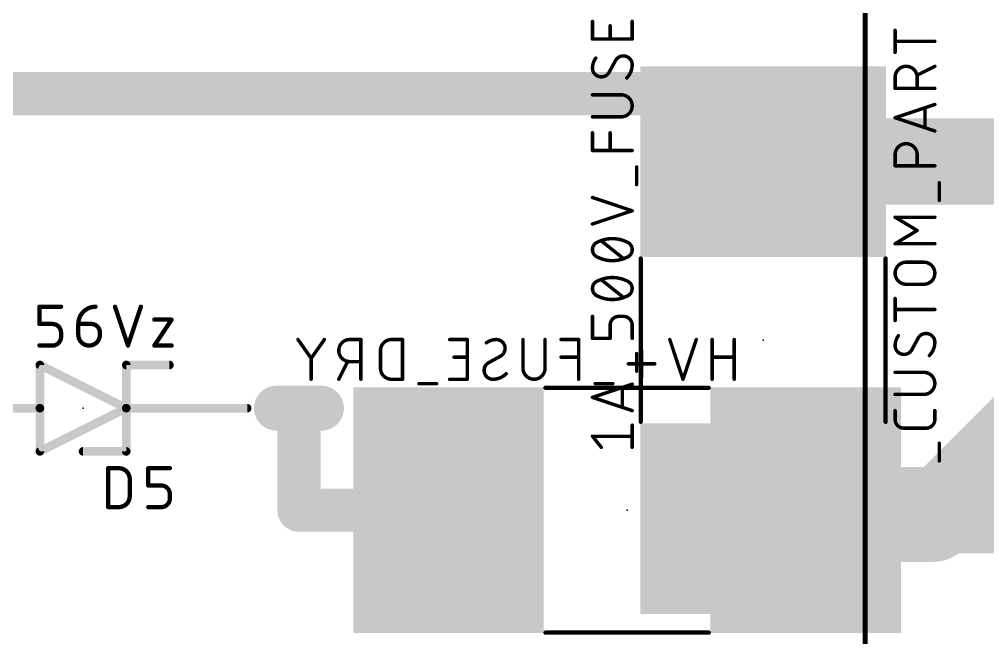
# Model space of a CAD drawing. Extents: x -92 to 260, y -27 to 208.
# Drawn here: x 160.13 to 188.6, y 129.25 to 147.43 of the extents above; entities that cross this region are included whole.
import ezdxf

# ---------------------------------------------------------------- set-up
doc = ezdxf.new("R2010")
doc.units = 0
for name, color, linetype in [('1', 12, 'CONTINUOUS'), ('121', 253, 'CONTINUOUS'), ('16', 132, 'CONTINUOUS'), ('17', 110, 'CONTINUOUS'), ('21', 253, 'CONTINUOUS'), ('22', 253, 'CONTINUOUS'), ('23', 53, 'CONTINUOUS'), ('24', 53, 'CONTINUOUS'), ('25', 253, 'CONTINUOUS'), ('27', 253, 'CONTINUOUS')]:
    doc.layers.add(name, color=color, linetype=linetype)

# ---------------------------------------------------------------- blocks, each defined once
blk = doc.blocks.new('RECT')
blk.add_solid([(-0.5, -0.5), (0.5, -0.5), (-0.5, 0.5), (0.5, 0.5)])
blk = doc.blocks.new('LONGP100')
at = {"const_width": 1}
blk.add_lwpolyline([(-0.5, 0), (0.5, 0)], dxfattribs=at)
at = {"const_width": 0.5}
for points in [[(-0.5, 0.25, 1), (-0.5, -0.25)], [(0.5, -0.25, 1), (0.5, 0.25)]]:
    blk.add_lwpolyline(points, format="xyb", dxfattribs=at)

msp = doc.modelspace()

# ---------------------------------------------------------------- linework, layer by layer
at = {"layer": '1'}
for points, const_width in [([(180, 145.25), (141.25, 145.25)], 1.27), ([(182, 143.25), (180, 145.25)], 1.27), ([(192, 143.25), (182, 143.25)], 2.54), ([(187, 132.75), (195.35, 141.1)], 2.54), ([(182, 132.75), (187, 132.75)], 2.54)]:
    msp.add_lwpolyline(points, dxfattribs=dict(at, const_width=const_width))
for points, const_width in [([(180.2245, 145.4745, 1), (179.7755, 145.0255)], 0.635), ([(180, 144.9325, 1), (180, 145.5675)], 0.635), ([(182, 143.885, 1), (182, 142.615)], 1.27), ([(181.7755, 143.0255, 1), (182.2245, 143.4745)], 0.635), ([(182, 133.385, 1), (182, 132.115)], 1.27), ([(186.551, 133.199, 1), (187.449, 132.301)], 1.27), ([(187, 132.115, 1), (187, 133.385)], 1.27)]:
    msp.add_lwpolyline(points, format="xyb", dxfattribs=dict(at, const_width=const_width))
at = {"layer": '121', "const_width": 0.1524}
msp.add_lwpolyline([(185, 85), (185, 175)], dxfattribs=at)
at = {"layer": '16'}
for points, const_width in [([(168.35, 136), (168.35, 133)], 1.27), ([(183.25, 133), (196.95, 133)], 2.54), ([(168.35, 133), (172.75, 133)], 1.27)]:
    msp.add_lwpolyline(points, dxfattribs=dict(at, const_width=const_width))
for points, const_width in [([(168.6675, 136, 1), (168.0325, 136)], 0.635), ([(183.25, 133.635, 1), (183.25, 132.365)], 1.27), ([(168.35, 133.3175, 1), (168.35, 132.6825)], 0.635), ([(172.75, 132.6825, 1), (172.75, 133.3175)], 0.635), ([(168.0325, 133, 1), (168.6675, 133)], 0.635)]:
    msp.add_lwpolyline(points, format="xyb", dxfattribs=dict(at, const_width=const_width))
at = {"layer": '21'}
for points, const_width in [([(176.9808, 146.8545), (176.9808, 147.3738)], 0.1016), ([(177.5001, 146.8545), (177.5001, 147.244)], 0.1016), ([(178.1492, 147.3738), (178.1492, 146.8545)], 0.1016), ([(185.8808, 146.4636), (185.8808, 147.1127)], 0.1016), ([(178.1492, 146.8545), (176.9808, 146.8545)], 0.1016), ([(187.0492, 146.7881), (185.8808, 146.7881)], 0.1016), ([(177.6624, 146.2286), (177.4676, 145.8716)], 0.1016), ([(187.0492, 146.0532), (186.5299, 145.7936)], 0.1016), ([(185.8808, 145.4041), (185.8808, 145.7287)], 0.1016), ([(186.5299, 145.7287), (186.5299, 145.4041)], 0.1016), ([(177.8246, 145.2154), (176.9808, 145.2154)], 0.1016), ([(187.0492, 145.4041), (185.8808, 145.4041)], 0.1016), ([(185.8808, 144.5402), (187.0492, 144.9297)], 0.1016), ([(186.7571, 144.8323), (186.7571, 144.2481)], 0.1016), ([(176.9808, 144.5663), (177.8246, 144.5663)], 0.1016), ([(187.0492, 144.1508), (185.8808, 144.5402)], 0.1016), ([(176.9808, 143.5779), (176.9808, 144.0972)], 0.1016), ([(177.5001, 143.5779), (177.5001, 144.0972)], 0.1016), ([(178.1492, 143.5779), (176.9808, 143.5779)], 0.1016), ([(185.8808, 143.1277), (185.8808, 143.4523)], 0.1016), ([(186.5299, 143.4523), (186.5299, 143.1277)], 0.1016), ([(178.279, 142.5738), (178.279, 143.0931)], 0.1016), ([(187.0492, 143.1277), (185.8808, 143.1277)], 0.1016), ([(187.179, 142.1089), (187.179, 142.6282)], 0.1016), ([(178.1492, 141.8047), (176.9808, 142.1942)], 0.1016), ([(176.9808, 141.4153), (178.1492, 141.8047)], 0.1016), ([(186.5299, 141.2255), (185.8808, 141.615)], 0.1016), ([(185.8808, 141.615), (187.0492, 141.615)], 0.1016), ([(185.8808, 140.8361), (186.5299, 141.2255)], 0.1016), ([(177.8896, 140.4021), (177.2404, 140.9214)], 0.1016), ([(187.0492, 140.8361), (185.8808, 140.8361)], 0.1016), ([(178.4, 135.6), (178.4, 140.4)], 0.127), ([(185.6, 135.6), (185.6, 140.4)], 0.127), ([(186.2054, 140.2928), (186.7246, 140.2928)], 0.1016), ([(177.8896, 139.2591), (177.2404, 139.7784)], 0.1016), ([(186.7246, 139.6437), (186.2054, 139.6437)], 0.1016), ([(185.8808, 138.5769), (185.8808, 139.226)], 0.1016), ([(176.9808, 138.0512), (176.9808, 138.7003)], 0.1016), ([(177.8896, 138.7003), (177.7597, 138.7003)], 0.1016), ([(187.0492, 138.9014), (185.8808, 138.9014)], 0.1016), ([(177.5001, 138.4407), (177.5001, 138.0512)], 0.1016), ([(178.1492, 138.0512), (178.1492, 138.4407)], 0.1016), ([(186.5624, 138.0675), (186.3676, 137.7105)], 0.1016), ([(177.5001, 138.0512), (176.9808, 138.0512)], 0.1016), ([(178.279, 137.0874), (178.279, 137.6067)], 0.1016), ([(160.73, 137.27), (163.27, 136)], 0.254), ([(160.73, 136), (160.73, 137.27)], 0.254), ([(163.27, 136), (163.27, 137.27)], 0.254), ([(163.27, 137.27), (164.54, 137.27)], 0.254), ([(186.7246, 137.0543), (185.8808, 137.0543)], 0.1016), ([(176.9808, 136.3184), (178.1492, 136.7078)], 0.1016), ([(177.8571, 136.6105), (177.8571, 136.0263)], 0.1016), ([(185.8808, 136.4052), (186.7246, 136.4052)], 0.1016), ([(160.73, 136), (157.301, 136)], 0.254), ([(163.27, 136), (160.73, 134.73)], 0.254), ([(160.73, 134.73), (160.73, 136)], 0.254), ([(163.27, 134.73), (163.27, 136)], 0.254), ([(166.826, 136), (163.27, 136)], 0.254), ([(178.1492, 135.9289), (176.9808, 136.3184)], 0.1016), ([(185.8808, 135.6709), (185.8808, 135.9306)], 0.1016), ([(187.0492, 135.9306), (187.0492, 135.6709)], 0.1016), ([(178.1492, 134.8508), (178.1492, 135.4999)], 0.1016), ([(186.7896, 135.4113), (186.1404, 135.4113)], 0.1016), ([(177.2404, 134.8508), (176.9808, 135.1754)], 0.1016), ([(176.9808, 135.1754), (178.1492, 135.1754)], 0.1016), ([(187.179, 134.4508), (187.179, 134.9701)], 0.1016), ([(162, 134.73), (163.27, 134.73)], 0.254)]:
    msp.add_lwpolyline(points, dxfattribs=dict(at, const_width=const_width))
for points, const_width in [([(177.0062, 147.3738, 1), (176.9554, 147.3738)], 0.0508), ([(177.5255, 147.244, 1), (177.4747, 147.244)], 0.0508), ([(178.1746, 147.3738, 1), (178.1238, 147.3738)], 0.0508), ([(185.9062, 147.1127, 1), (185.8554, 147.1127)], 0.0508), ([(176.9808, 146.8799, 1), (176.9808, 146.8291)], 0.0508), ([(176.9554, 146.8545, 1), (177.0062, 146.8545)], 0.0508), ([(177.4747, 146.8545, 1), (177.5255, 146.8545)], 0.0508), ([(178.1238, 146.8545, 1), (178.1746, 146.8545)], 0.0508), ([(178.1492, 146.8291, 1), (178.1492, 146.8799)], 0.0508), ([(185.8808, 146.8135, 1), (185.8808, 146.7627)], 0.0508), ([(187.0492, 146.7627, 1), (187.0492, 146.8135)], 0.0508), ([(177.8896, 146.3584, 0.2656), (177.6624, 146.2286)], 0.1016), ([(178.1492, 146.0987, 0.4142), (177.8896, 146.3584)], 0.1016), ([(177.8896, 146.3838, 1), (177.8896, 146.333)], 0.0508), ([(177.8896, 146.333, 1), (177.8896, 146.3838)], 0.0508), ([(185.8554, 146.4636, 1), (185.9062, 146.4636)], 0.0508), ([(177.0782, 146.2935, 0.1623), (176.9808, 146.0014)], 0.1016), ([(177.0985, 146.2782, 1), (177.0578, 146.3087)], 0.0508), ([(177.6405, 146.2415, 1), (177.6843, 146.2157)], 0.0508), ([(177.6847, 146.2164, 1), (177.6401, 146.2407)], 0.0508), ([(177.9869, 145.7093, 0.2), (178.1492, 146.0987)], 0.1016), ([(178.1746, 146.0987, 1), (178.1238, 146.0988)], 0.0508), ([(178.1238, 146.0987, 1), (178.1746, 146.0987)], 0.0508), ([(186.5299, 145.7287, 1), (185.8808, 145.7287)], 0.1016), ([(187.0606, 146.0305, 1), (187.0378, 146.076)], 0.0508), ([(176.9808, 146.0014, 0.4142), (177.2404, 145.7417)], 0.1016), ([(177.0062, 146.0014, 1), (176.9554, 146.0014)], 0.0508), ([(176.9554, 146.0014, 1), (177.0062, 146.0014)], 0.0508), ([(177.2404, 145.7417, 0.2656), (177.4676, 145.8716)], 0.1016), ([(177.4453, 145.8837, 1), (177.4899, 145.8594)], 0.0508), ([(177.4895, 145.8587, 1), (177.4458, 145.8845)], 0.0508), ([(186.5186, 145.8163, 1), (186.5413, 145.7709)], 0.0508), ([(177.2404, 145.7671, 1), (177.2404, 145.7163)], 0.0508), ([(177.2404, 145.7163, 1), (177.2404, 145.7671)], 0.0508), ([(177.969, 145.7273, 1), (178.0048, 145.6912)], 0.0508), ([(185.9062, 145.7287, 1), (185.8554, 145.7287)], 0.0508), ([(185.8554, 145.7287, 1), (185.9062, 145.7287)], 0.0508), ([(186.5553, 145.7287, 1), (186.5045, 145.7287)], 0.0508), ([(186.5045, 145.7287, 1), (186.5553, 145.7287)], 0.0508), ([(176.9808, 145.2408, 1), (176.9808, 145.19)], 0.0508), ([(177.8246, 144.5663, 1), (177.8246, 145.2154)], 0.1016), ([(177.8246, 145.2408, 1), (177.8246, 145.19)], 0.0508), ([(177.8246, 145.19, 1), (177.8246, 145.2408)], 0.0508), ([(185.8808, 145.4295, 1), (185.8808, 145.3787)], 0.0508), ([(185.8554, 145.4041, 1), (185.9062, 145.4041)], 0.0508), ([(186.5045, 145.4041, 1), (186.5553, 145.4041)], 0.0508), ([(187.0492, 145.3787, 1), (187.0492, 145.4295)], 0.0508), ([(187.0572, 144.9056, 1), (187.0412, 144.9538)], 0.0508), ([(186.7825, 144.8323, 1), (186.7317, 144.8323)], 0.0508), ([(176.9808, 144.5917, 1), (176.9808, 144.5409)], 0.0508), ([(177.8246, 144.5917, 1), (177.8246, 144.5409)], 0.0508), ([(177.8246, 144.5409, 1), (177.8246, 144.5917)], 0.0508), ([(185.8888, 144.5643, 1), (185.8728, 144.5161)], 0.0508), ([(185.8728, 144.5643, 1), (185.8888, 144.5161)], 0.0508), ([(177.0062, 144.0972, 1), (176.9554, 144.0972)], 0.0508), ([(177.5255, 144.0972, 1), (177.4747, 144.0972)], 0.0508), ([(186.7317, 144.2481, 1), (186.7825, 144.2481)], 0.0508), ([(187.0412, 144.1267, 1), (187.0572, 144.1749)], 0.0508), ([(186.5299, 143.4523, 1), (185.8808, 143.4523)], 0.1016), ([(176.9808, 143.6033, 1), (176.9808, 143.5525)], 0.0508), ([(176.9554, 143.5779, 1), (177.0062, 143.5779)], 0.0508), ([(177.4747, 143.5779, 1), (177.5255, 143.5779)], 0.0508), ([(178.1492, 143.5525, 1), (178.1492, 143.6033)], 0.0508), ([(185.9062, 143.4523, 1), (185.8554, 143.4523)], 0.0508), ([(185.8554, 143.4523, 1), (185.9062, 143.4523)], 0.0508), ([(186.5553, 143.4523, 1), (186.5045, 143.4523)], 0.0508), ([(186.5045, 143.4523, 1), (186.5553, 143.4523)], 0.0508), ([(178.3044, 143.0931, 1), (178.2536, 143.0931)], 0.0508), ([(185.8808, 143.1531, 1), (185.8808, 143.1023)], 0.0508), ([(185.8554, 143.1277, 1), (185.9062, 143.1277)], 0.0508), ([(186.5045, 143.1277, 1), (186.5553, 143.1277)], 0.0508), ([(187.0492, 143.1023, 1), (187.0492, 143.1531)], 0.0508), ([(187.2044, 142.6282, 1), (187.1536, 142.6282)], 0.0508), ([(178.2536, 142.5738, 1), (178.3044, 142.5738)], 0.0508), ([(176.9888, 142.2183, 1), (176.9728, 142.1701)], 0.0508), ([(187.1536, 142.1089, 1), (187.2044, 142.1089)], 0.0508), ([(178.1572, 141.7806, 1), (178.1412, 141.8288)], 0.0508), ([(178.1412, 141.7806, 1), (178.1572, 141.8288)], 0.0508), ([(185.8939, 141.6368, 1), (185.8677, 141.5932)], 0.0508), ([(185.8808, 141.6404, 1), (185.8808, 141.5896)], 0.0508), ([(187.0492, 141.5896, 1), (187.0492, 141.6404)], 0.0508), ([(176.9728, 141.4394, 1), (176.9888, 141.3912)], 0.0508), ([(186.543, 141.2038, 1), (186.5168, 141.2473)], 0.0508), ([(186.5168, 141.2038, 1), (186.543, 141.2473)], 0.0508), ([(177.565, 140.9863, 0.1139), (177.1431, 140.8889)], 0.1016), ([(177.2563, 140.9412, 1), (177.2246, 140.9016)], 0.0508), ([(177.9869, 140.8889, 0.1139), (177.565, 140.9863)], 0.1016), ([(177.565, 141.0117, 1), (177.565, 140.9609)], 0.0508), ([(177.565, 140.9609, 1), (177.565, 141.0117)], 0.0508), ([(177.1431, 140.8889, 0.3205), (176.9808, 140.6617)], 0.1016), ([(176.9808, 140.6617, 0.3205), (177.1431, 140.4346)], 0.1016), ([(177.0062, 140.6617, 1), (176.9554, 140.6617)], 0.0508), ([(176.9554, 140.6617, 1), (177.0062, 140.6617)], 0.0508), ([(177.1319, 140.9118, 1), (177.1542, 140.8661)], 0.0508), ([(177.1513, 140.8649, 1), (177.1348, 140.913)], 0.0508), ([(177.9952, 140.913, 1), (177.9787, 140.8649)], 0.0508), ([(178.1492, 140.6617, 0.3205), (177.9869, 140.8889)], 0.1016), ([(177.9869, 140.4346, 0.3205), (178.1492, 140.6617)], 0.1016), ([(177.9758, 140.8661, 1), (177.9981, 140.9118)], 0.0508), ([(178.1746, 140.6617, 1), (178.1238, 140.6617)], 0.0508), ([(178.1238, 140.6617, 1), (178.1746, 140.6617)], 0.0508), ([(185.8808, 140.8615, 1), (185.8808, 140.8107)], 0.0508), ([(185.8677, 140.8578, 1), (185.8939, 140.8143)], 0.0508), ([(187.0492, 140.8107, 1), (187.0492, 140.8615)], 0.0508), ([(177.1542, 140.4574, 1), (177.1319, 140.4117)], 0.0508), ([(177.1431, 140.4346, 0.1139), (177.565, 140.3372)], 0.1016), ([(177.1348, 140.4105, 1), (177.1513, 140.4586)], 0.0508), ([(177.565, 140.3372, 0.1139), (177.9869, 140.4346)], 0.1016), ([(177.565, 140.3626, 1), (177.565, 140.3118)], 0.0508), ([(177.565, 140.3118, 1), (177.565, 140.3626)], 0.0508), ([(177.8737, 140.3823, 1), (177.9054, 140.4219)], 0.0508), ([(177.9787, 140.4586, 1), (177.9952, 140.4105)], 0.0508), ([(177.9981, 140.4117, 1), (177.9758, 140.4574)], 0.0508), ([(178.4317, 140.4, 1), (178.3683, 140.4)], 0.0635), ([(185.6318, 140.4, 1), (185.5683, 140.4)], 0.0635), ([(186.2054, 140.2928, 1), (186.2054, 139.6437)], 0.1016), ([(186.2054, 140.3182, 1), (186.2054, 140.2674)], 0.0508), ([(186.2054, 140.2674, 1), (186.2054, 140.3182)], 0.0508), ([(186.7246, 139.6437, 1), (186.7246, 140.2928)], 0.1016), ([(186.7246, 140.3182, 1), (186.7246, 140.2674)], 0.0508), ([(186.7246, 140.2674, 1), (186.7246, 140.3182)], 0.0508), ([(177.565, 139.8433, 0.1139), (177.1431, 139.7459)], 0.1016), ([(177.2563, 139.7982, 1), (177.2246, 139.7586)], 0.0508), ([(177.9869, 139.7459, 0.1139), (177.565, 139.8433)], 0.1016), ([(177.565, 139.8687, 1), (177.565, 139.8179)], 0.0508), ([(177.565, 139.8179, 1), (177.565, 139.8687)], 0.0508), ([(177.1431, 139.7459, 0.3205), (176.9808, 139.5187)], 0.1016), ([(176.9808, 139.5187, 0.3205), (177.1431, 139.2916)], 0.1016), ([(177.0062, 139.5187, 1), (176.9554, 139.5187)], 0.0508), ([(176.9554, 139.5187, 1), (177.0062, 139.5187)], 0.0508), ([(177.1319, 139.7688, 1), (177.1542, 139.7231)], 0.0508), ([(177.1513, 139.7219, 1), (177.1348, 139.77)], 0.0508), ([(177.9952, 139.77, 1), (177.9787, 139.7219)], 0.0508), ([(178.1492, 139.5187, 0.3205), (177.9869, 139.7459)], 0.1016), ([(177.9869, 139.2916, 0.3205), (178.1492, 139.5187)], 0.1016), ([(177.9758, 139.7231, 1), (177.9981, 139.7688)], 0.0508), ([(178.1746, 139.5187, 1), (178.1238, 139.5187)], 0.0508), ([(178.1238, 139.5187, 1), (178.1746, 139.5187)], 0.0508), ([(186.2054, 139.6691, 1), (186.2054, 139.6183)], 0.0508), ([(186.2054, 139.6183, 1), (186.2054, 139.6691)], 0.0508), ([(186.7246, 139.6691, 1), (186.7246, 139.6183)], 0.0508), ([(186.7246, 139.6183, 1), (186.7246, 139.6691)], 0.0508), ([(177.1542, 139.3144, 1), (177.1319, 139.2687)], 0.0508), ([(177.1431, 139.2916, 0.1139), (177.565, 139.1942)], 0.1016), ([(177.1348, 139.2675, 1), (177.1513, 139.3156)], 0.0508), ([(177.565, 139.1942, 0.1139), (177.9869, 139.2916)], 0.1016), ([(177.565, 139.2196, 1), (177.565, 139.1688)], 0.0508), ([(177.565, 139.1688, 1), (177.565, 139.2196)], 0.0508), ([(177.8737, 139.2393, 1), (177.9054, 139.2789)], 0.0508), ([(177.9787, 139.3156, 1), (177.9952, 139.2675)], 0.0508), ([(177.9981, 139.2687, 1), (177.9758, 139.3144)], 0.0508), ([(185.9062, 139.226, 1), (185.8554, 139.226)], 0.0508), ([(177.0062, 138.7003, 1), (176.9554, 138.7003)], 0.0508), ([(177.7597, 138.7003, 0.4142), (177.5001, 138.4407)], 0.1016), ([(177.7597, 138.7257, 1), (177.7597, 138.6749)], 0.0508), ([(177.7597, 138.6749, 1), (177.7597, 138.7257)], 0.0508), ([(178.1492, 138.4407, 0.4142), (177.8896, 138.7003)], 0.1016), ([(177.8896, 138.7257, 1), (177.8896, 138.6749)], 0.0508), ([(177.8896, 138.6749, 1), (177.8896, 138.7257)], 0.0508), ([(185.8808, 138.9268, 1), (185.8808, 138.876)], 0.0508), ([(187.0492, 138.876, 1), (187.0492, 138.9268)], 0.0508), ([(177.5255, 138.4407, 1), (177.4747, 138.4407)], 0.0508), ([(177.4747, 138.4407, 1), (177.5255, 138.4407)], 0.0508), ([(178.1746, 138.4407, 1), (178.1238, 138.4407)], 0.0508), ([(178.1238, 138.4407, 1), (178.1746, 138.4407)], 0.0508), ([(185.8554, 138.5769, 1), (185.9062, 138.5769)], 0.0508), ([(185.9782, 138.1324, 0.1623), (185.8808, 137.8403)], 0.1016), ([(185.9985, 138.1171, 1), (185.9578, 138.1476)], 0.0508), ([(186.7896, 138.1973, 0.2656), (186.5624, 138.0675)], 0.1016), ([(186.5405, 138.0804, 1), (186.5843, 138.0546)], 0.0508), ([(186.5847, 138.0553, 1), (186.5401, 138.0796)], 0.0508), ([(187.0492, 137.9377, 0.4142), (186.7896, 138.1973)], 0.1016), ([(186.7896, 138.2227, 1), (186.7896, 138.1719)], 0.0508), ([(186.7896, 138.1719, 1), (186.7896, 138.2227)], 0.0508), ([(176.9808, 138.0766, 1), (176.9808, 138.0258)], 0.0508), ([(176.9554, 138.0512, 1), (177.0062, 138.0512)], 0.0508), ([(177.4747, 138.0512, 1), (177.5255, 138.0512)], 0.0508), ([(177.5001, 138.0258, 1), (177.5001, 138.0766)], 0.0508), ([(178.1238, 138.0512, 1), (178.1746, 138.0512)], 0.0508), ([(185.8808, 137.8403, 0.4142), (186.1404, 137.5806)], 0.1016), ([(185.9062, 137.8403, 1), (185.8554, 137.8403)], 0.0508), ([(185.8554, 137.8403, 1), (185.9062, 137.8403)], 0.0508), ([(186.8869, 137.5482, 0.2), (187.0492, 137.9377)], 0.1016), ([(187.0746, 137.9376, 1), (187.0238, 137.9377)], 0.0508), ([(187.0238, 137.9377, 1), (187.0746, 137.9377)], 0.0508), ([(178.3044, 137.6067, 1), (178.2536, 137.6067)], 0.0508), ([(186.1404, 137.5806, 0.2656), (186.3676, 137.7105)], 0.1016), ([(186.1404, 137.606, 1), (186.1404, 137.5552)], 0.0508), ([(186.1404, 137.5552, 1), (186.1404, 137.606)], 0.0508), ([(186.3453, 137.7226, 1), (186.3899, 137.6983)], 0.0508), ([(186.3895, 137.6976, 1), (186.3458, 137.7234)], 0.0508), ([(186.869, 137.5662, 1), (186.9048, 137.5301)], 0.0508), ([(160.7584, 137.3268, 1), (160.7016, 137.2132)], 0.127), ([(160.7935, 137.27, 1), (160.6665, 137.27)], 0.127), ([(163.3335, 137.27, 1), (163.2065, 137.27)], 0.127), ([(163.27, 137.3335, 1), (163.27, 137.2065)], 0.127), ([(164.54, 137.2065, 1), (164.54, 137.3335)], 0.127), ([(178.2536, 137.0874, 1), (178.3044, 137.0874)], 0.0508), ([(185.8808, 137.0797, 1), (185.8808, 137.0289)], 0.0508), ([(186.7246, 136.4052, 1), (186.7246, 137.0543)], 0.1016), ([(186.7246, 137.0797, 1), (186.7246, 137.0289)], 0.0508), ([(186.7246, 137.0289, 1), (186.7246, 137.0797)], 0.0508), ([(178.1572, 136.6837, 1), (178.1412, 136.7319)], 0.0508), ([(177.8825, 136.6105, 1), (177.8317, 136.6105)], 0.0508), ([(185.8808, 136.4306, 1), (185.8808, 136.3798)], 0.0508), ([(186.7246, 136.4306, 1), (186.7246, 136.3798)], 0.0508), ([(186.7246, 136.3798, 1), (186.7246, 136.4306)], 0.0508), ([(160.7935, 136, 1), (160.6665, 136)], 0.127), ([(160.73, 135.9365, 1), (160.73, 136.0635)], 0.127), ([(163.3335, 136, 1), (163.2065, 136)], 0.127), ([(163.27, 136.0635, 1), (163.27, 135.9365)], 0.127), ([(163.2984, 135.9432, 1), (163.2416, 136.0568)], 0.127), ([(163.2416, 135.9432, 1), (163.2984, 136.0568)], 0.127), ([(166.826, 135.9365, 1), (166.826, 136.0635)], 0.127), ([(176.9888, 136.3424, 1), (176.9728, 136.2943)], 0.0508), ([(176.9728, 136.3424, 1), (176.9888, 136.2943)], 0.0508), ([(160.6665, 136, 1), (160.7935, 136)], 0.127), ([(163.2065, 136, 1), (163.3335, 136)], 0.127), ([(177.8317, 136.0263, 1), (177.8825, 136.0263)], 0.0508), ([(178.1412, 135.9048, 1), (178.1572, 135.953)], 0.0508), ([(185.9062, 135.9306, 1), (185.8554, 135.9306)], 0.0508), ([(187.0746, 135.9306, 1), (187.0238, 135.9306)], 0.0508), ([(178.1746, 135.4999, 1), (178.1238, 135.4999)], 0.0508), ([(178.3683, 135.6, 1), (178.4317, 135.6)], 0.0635), ([(185.5683, 135.6, 1), (185.6318, 135.6)], 0.0635), ([(185.8808, 135.6709, 0.4142), (186.1404, 135.4113)], 0.1016), ([(185.9062, 135.6709, 1), (185.8554, 135.6709)], 0.0508), ([(185.8554, 135.6709, 1), (185.9062, 135.6709)], 0.0508), ([(186.7896, 135.4113, 0.4142), (187.0492, 135.6709)], 0.1016), ([(187.0746, 135.6709, 1), (187.0238, 135.6709)], 0.0508), ([(187.0238, 135.6709, 1), (187.0746, 135.6709)], 0.0508), ([(186.1404, 135.4367, 1), (186.1404, 135.3859)], 0.0508), ([(186.1404, 135.3859, 1), (186.1404, 135.4367)], 0.0508), ([(186.7896, 135.4367, 1), (186.7896, 135.3859)], 0.0508), ([(186.7896, 135.3859, 1), (186.7896, 135.4367)], 0.0508), ([(176.9808, 135.2008, 1), (176.9808, 135.15)], 0.0508), ([(177.0006, 135.1912, 1), (176.961, 135.1595)], 0.0508), ([(178.1492, 135.15, 1), (178.1492, 135.2008)], 0.0508), ([(187.2044, 134.9701, 1), (187.1536, 134.9701)], 0.0508), ([(160.7016, 134.7868, 1), (160.7584, 134.6732)], 0.127), ([(160.6665, 134.73, 1), (160.7935, 134.73)], 0.127), ([(162, 134.7935, 1), (162, 134.6665)], 0.127), ([(163.2065, 134.73, 1), (163.3335, 134.73)], 0.127), ([(163.27, 134.6665, 1), (163.27, 134.7935)], 0.127), ([(177.2206, 134.8349, 1), (177.2603, 134.8667)], 0.0508), ([(178.1238, 134.8508, 1), (178.1746, 134.8508)], 0.0508), ([(187.1536, 134.4508, 1), (187.2044, 134.4508)], 0.0508)]:
    msp.add_lwpolyline(points, format="xyb", dxfattribs=dict(at, const_width=const_width))
at = {"layer": '22'}
for points, const_width in [([(168.7089, 137.4675), (168.3194, 138.0192)], 0.1016), ([(169.0983, 138.0192), (168.7089, 137.4675)], 0.1016), ([(170.169, 138.0192), (169.8445, 138.0192)], 0.1016), ([(170.169, 136.8508), (170.169, 138.0192)], 0.1016), ([(171.3956, 138.0192), (171.0711, 138.0192)], 0.1016), ([(171.3956, 136.8508), (171.3956, 138.0192)], 0.1016), ([(173.2983, 138.0192), (172.7791, 138.0192)], 0.1016), ([(173.2983, 136.8508), (173.2983, 138.0192)], 0.1016), ([(174.9375, 137.1754), (174.9375, 138.0192)], 0.1016), ([(175.5866, 138.0192), (175.5866, 137.1754)], 0.1016), ([(176.5749, 138.0192), (176.0557, 138.0192)], 0.1016), ([(176.5749, 136.8508), (176.5749, 138.0192)], 0.1016), ([(179.6435, 136.8508), (179.2541, 138.0192)], 0.1016), ([(180.033, 138.0192), (179.6435, 136.8508)], 0.1016), ([(180.5001, 138.0192), (180.5001, 136.8508)], 0.1016), ([(181.1492, 136.8508), (181.1492, 138.0192)], 0.1016), ([(170.7465, 137.6946), (170.7465, 137.1754)], 0.1016), ([(173.2983, 137.4999), (172.9089, 137.4999)], 0.1016), ([(173.9243, 137.3376), (174.2813, 137.5324)], 0.1016), ([(176.5749, 137.4999), (176.0557, 137.4999)], 0.1016), ([(178.4243, 136.9157), (178.4243, 137.6946)], 0.1016), ([(181.1492, 137.4999), (180.5001, 137.4999)], 0.1016), ([(168.7089, 136.8508), (168.7089, 137.4675)], 0.1016), ([(169.5199, 136.8508), (169.7796, 137.3701)], 0.1016), ([(169.8445, 137.3701), (170.169, 137.3701)], 0.1016), ([(178.8138, 137.3052), (178.0349, 137.3052)], 0.1016), ([(171.0711, 136.8508), (171.3956, 136.8508)], 0.1016), ([(172.3975, 136.721), (171.8782, 136.721)], 0.1016), ([(172.7791, 136.8508), (173.2983, 136.8508)], 0.1016), ([(177.5791, 136.721), (177.0598, 136.721)], 0.1016), ([(180.4, 136.6), (175.6, 136.6)], 0.127), ([(180.4, 129.4), (175.6, 129.4)], 0.127)]:
    msp.add_lwpolyline(points, dxfattribs=dict(at, const_width=const_width))
for points, const_width in [([(168.3401, 138.0338, 1), (168.2986, 138.0046)], 0.0508), ([(169.1191, 138.0046, 1), (169.0776, 138.0338)], 0.0508), ([(169.8445, 138.0192, 1), (169.8445, 137.3701)], 0.1016), ([(169.8445, 138.0446, 1), (169.8445, 137.9938)], 0.0508), ([(169.8445, 137.9938, 1), (169.8445, 138.0446)], 0.0508), ([(170.1944, 138.0192, 1), (170.1437, 138.0192)], 0.0508), ([(170.169, 137.9938, 1), (170.169, 138.0446)], 0.0508), ([(171.0711, 138.0192, 0.4142), (170.7465, 137.6946)], 0.1016), ([(171.0711, 138.0446, 1), (171.0711, 137.9938)], 0.0508), ([(171.0711, 137.9938, 1), (171.0711, 138.0446)], 0.0508), ([(171.421, 138.0192, 1), (171.3702, 138.0192)], 0.0508), ([(171.3956, 137.9938, 1), (171.3956, 138.0446)], 0.0508), ([(172.7791, 138.0446, 1), (172.7791, 137.9938)], 0.0508), ([(173.3237, 138.0192, 1), (173.273, 138.0192)], 0.0508), ([(173.2983, 137.9938, 1), (173.2983, 138.0446)], 0.0508), ([(174.1515, 138.0192, 0.1623), (173.8594, 137.9218)], 0.1016), ([(173.8442, 137.9422, 1), (173.8746, 137.9015)], 0.0508), ([(174.4112, 137.7596, 0.4142), (174.1515, 138.0192)], 0.1016), ([(174.1515, 138.0446, 1), (174.1515, 137.9938)], 0.0508), ([(174.1515, 137.9938, 1), (174.1515, 138.0446)], 0.0508), ([(174.9629, 138.0192, 1), (174.9121, 138.0192)], 0.0508), ([(175.612, 138.0192, 1), (175.5612, 138.0192)], 0.0508), ([(176.0557, 138.0446, 1), (176.0557, 137.9938)], 0.0508), ([(176.6003, 138.0192, 1), (176.5495, 138.0192)], 0.0508), ([(176.5749, 137.9938, 1), (176.5749, 138.0446)], 0.0508), ([(179.2782, 138.0272, 1), (179.23, 138.0112)], 0.0508), ([(180.0571, 138.0112, 1), (180.0089, 138.0272)], 0.0508), ([(180.5255, 138.0192, 1), (180.4747, 138.0192)], 0.0508), ([(181.1746, 138.0192, 1), (181.1238, 138.0192)], 0.0508), ([(170.7719, 137.6946, 1), (170.7211, 137.6946)], 0.0508), ([(170.7211, 137.6946, 1), (170.7719, 137.6946)], 0.0508), ([(172.9089, 137.5253, 1), (172.9089, 137.4745)], 0.0508), ([(173.2983, 137.4745, 1), (173.2983, 137.5253)], 0.0508), ([(174.2813, 137.5324, 0.2656), (174.4112, 137.7596)], 0.1016), ([(174.2684, 137.5542, 1), (174.2942, 137.5105)], 0.0508), ([(174.2935, 137.5101, 1), (174.2692, 137.5547)], 0.0508), ([(174.4366, 137.7596, 1), (174.3858, 137.7596)], 0.0508), ([(174.3858, 137.7596, 1), (174.4366, 137.7596)], 0.0508), ([(176.0557, 137.5253, 1), (176.0557, 137.4745)], 0.0508), ([(176.5749, 137.4745, 1), (176.5749, 137.5253)], 0.0508), ([(178.4497, 137.6946, 1), (178.3989, 137.6946)], 0.0508), ([(180.5001, 137.5253, 1), (180.5001, 137.4745)], 0.0508), ([(181.1492, 137.4745, 1), (181.1492, 137.5253)], 0.0508), ([(168.6881, 137.4821, 1), (168.7296, 137.4528)], 0.0508), ([(168.7343, 137.4675, 1), (168.6835, 137.4675)], 0.0508), ([(168.6881, 137.4528, 1), (168.7296, 137.4821)], 0.0508), ([(169.8023, 137.3587, 1), (169.7569, 137.3814)], 0.0508), ([(169.8445, 137.3955, 1), (169.8445, 137.3447)], 0.0508), ([(169.8445, 137.3447, 1), (169.8445, 137.3955)], 0.0508), ([(170.169, 137.3447, 1), (170.169, 137.3955)], 0.0508), ([(173.9243, 137.3376, 0.2656), (173.7945, 137.1104)], 0.1016), ([(173.9122, 137.3599, 1), (173.9365, 137.3153)], 0.0508), ([(173.9372, 137.3157, 1), (173.9114, 137.3595)], 0.0508), ([(178.0349, 137.3306, 1), (178.0349, 137.2798)], 0.0508), ([(178.8138, 137.2798, 1), (178.8138, 137.3306)], 0.0508), ([(170.7465, 137.1754, 0.4142), (171.0711, 136.8508)], 0.1016), ([(170.7719, 137.1754, 1), (170.7211, 137.1754)], 0.0508), ([(170.7211, 137.1754, 1), (170.7719, 137.1754)], 0.0508), ([(173.7945, 137.1104, 0.4142), (174.0541, 136.8508)], 0.1016), ([(173.8199, 137.1104, 1), (173.7691, 137.1104)], 0.0508), ([(173.7691, 137.1104, 1), (173.8199, 137.1104)], 0.0508), ([(174.0541, 136.8508, 0.2), (174.4436, 137.0131)], 0.1016), ([(174.4616, 136.9952, 1), (174.4256, 137.031)], 0.0508), ([(174.9375, 137.1754, 1), (175.5866, 137.1754)], 0.1016), ([(174.9629, 137.1754, 1), (174.9121, 137.1754)], 0.0508), ([(174.9121, 137.1754, 1), (174.9629, 137.1754)], 0.0508), ([(175.612, 137.1754, 1), (175.5612, 137.1754)], 0.0508), ([(175.5612, 137.1754, 1), (175.612, 137.1754)], 0.0508), ([(168.6835, 136.8508, 1), (168.7343, 136.8508)], 0.0508), ([(169.4972, 136.8622, 1), (169.5427, 136.8394)], 0.0508), ([(170.1437, 136.8508, 1), (170.1944, 136.8508)], 0.0508), ([(171.0711, 136.8762, 1), (171.0711, 136.8254)], 0.0508), ([(171.0711, 136.8254, 1), (171.0711, 136.8762)], 0.0508), ([(171.3702, 136.8508, 1), (171.421, 136.8508)], 0.0508), ([(171.3956, 136.8254, 1), (171.3956, 136.8762)], 0.0508), ([(171.8782, 136.7464, 1), (171.8782, 136.6956)], 0.0508), ([(172.3975, 136.6956, 1), (172.3975, 136.7464)], 0.0508), ([(172.7791, 136.8762, 1), (172.7791, 136.8254)], 0.0508), ([(173.273, 136.8508, 1), (173.3237, 136.8508)], 0.0508), ([(173.2983, 136.8254, 1), (173.2983, 136.8762)], 0.0508), ([(174.0541, 136.8762, 1), (174.0541, 136.8254)], 0.0508), ([(174.0541, 136.8254, 1), (174.0541, 136.8762)], 0.0508), ([(176.5495, 136.8508, 1), (176.6003, 136.8508)], 0.0508), ([(177.0598, 136.7464, 1), (177.0598, 136.6956)], 0.0508), ([(177.5791, 136.6956, 1), (177.5791, 136.7464)], 0.0508), ([(178.3989, 136.9157, 1), (178.4497, 136.9157)], 0.0508), ([(179.6195, 136.8588, 1), (179.6676, 136.8428)], 0.0508), ([(179.6195, 136.8428, 1), (179.6676, 136.8588)], 0.0508), ([(180.4747, 136.8508, 1), (180.5255, 136.8508)], 0.0508), ([(181.1238, 136.8508, 1), (181.1746, 136.8508)], 0.0508), ([(175.6, 136.6317, 1), (175.6, 136.5683)], 0.0635), ([(180.4, 136.5683, 1), (180.4, 136.6317)], 0.0635), ([(175.6, 129.4317, 1), (175.6, 129.3683)], 0.0635), ([(180.4, 129.3683, 1), (180.4, 129.4317)], 0.0635)]:
    msp.add_lwpolyline(points, format="xyb", dxfattribs=dict(at, const_width=const_width))
at = {"layer": '23'}
for p in [(182, 138), (162, 136)]:
    msp.add_point(p, dxfattribs=at)
at = {"layer": '24'}
msp.add_point((178, 133), dxfattribs=at)
at = {"layer": '25', "const_width": 0.127}
for points in [[(162.7366, 133.0917), (162.7366, 134.2347)], [(162.7366, 134.2347), (163.0541, 134.2347)], [(163.9177, 133.7267), (163.9177, 134.2347)], [(163.9177, 134.2347), (164.5527, 134.2347)], [(163.3716, 133.9172), (163.3716, 133.4092)], [(164.2987, 133.7267), (163.9177, 133.7267)], [(164.5527, 133.3457), (164.5527, 133.4727)], [(163.0541, 133.0917), (162.7366, 133.0917)], [(163.9177, 133.0917), (164.2987, 133.0917)]]:
    msp.add_lwpolyline(points, dxfattribs=at)
at = {"layer": '25'}
for points, const_width in [([(162.7683, 134.2347, 1), (162.7049, 134.2347)], 0.0635), ([(162.7366, 134.2664, 1), (162.7366, 134.203)], 0.0635), ([(163.3716, 133.9172, 0.4142), (163.0541, 134.2347)], 0.127), ([(163.0541, 134.2664, 1), (163.0541, 134.203)], 0.0635), ([(163.0541, 134.203, 1), (163.0541, 134.2664)], 0.0635), ([(163.9494, 134.2347, 1), (163.886, 134.2347)], 0.0635), ([(163.9177, 134.2664, 1), (163.9177, 134.203)], 0.0635), ([(164.5527, 134.203, 1), (164.5527, 134.2664)], 0.0635), ([(163.4033, 133.9172, 1), (163.3399, 133.9172)], 0.0635), ([(163.3399, 133.9172, 1), (163.4033, 133.9172)], 0.0635), ([(163.9177, 133.7584, 1), (163.9177, 133.695)], 0.0635), ([(163.886, 133.7267, 1), (163.9494, 133.7267)], 0.0635), ([(164.5527, 133.4727, 0.4142), (164.2987, 133.7267)], 0.127), ([(164.2987, 133.7584, 1), (164.2987, 133.695)], 0.0635), ([(164.2987, 133.695, 1), (164.2987, 133.7584)], 0.0635), ([(163.0541, 133.0917, 0.4142), (163.3716, 133.4092)], 0.127), ([(163.4033, 133.4092, 1), (163.3399, 133.4092)], 0.0635), ([(163.3399, 133.4092, 1), (163.4033, 133.4092)], 0.0635), ([(164.2987, 133.0917, 0.4142), (164.5527, 133.3457)], 0.127), ([(164.5845, 133.4727, 1), (164.521, 133.4727)], 0.0635), ([(164.521, 133.4727, 1), (164.5845, 133.4727)], 0.0635), ([(164.5845, 133.3457, 1), (164.521, 133.3457)], 0.0635), ([(164.521, 133.3457, 1), (164.5845, 133.3457)], 0.0635), ([(162.7366, 133.1234, 1), (162.7366, 133.06)], 0.0635), ([(162.7049, 133.0917, 1), (162.7683, 133.0917)], 0.0635), ([(163.0541, 133.1234, 1), (163.0541, 133.06)], 0.0635), ([(163.0541, 133.06, 1), (163.0541, 133.1234)], 0.0635), ([(163.9177, 133.1234, 1), (163.9177, 133.06)], 0.0635), ([(164.2987, 133.1234, 1), (164.2987, 133.06)], 0.0635), ([(164.2987, 133.06, 1), (164.2987, 133.1234)], 0.0635)]:
    msp.add_lwpolyline(points, format="xyb", dxfattribs=dict(at, const_width=const_width))
at = {"layer": '27', "const_width": 0.127}
for points in [[(160.7173, 138.4765), (160.7173, 138.9845)], [(160.7173, 138.9845), (161.3523, 138.9845)], [(162.9398, 138.9845), (163.3208, 137.8415)], [(163.3208, 137.8415), (163.7018, 138.9845)], [(161.0983, 138.4765), (160.7173, 138.4765)], [(161.8603, 138.4765), (162.2413, 138.4765)], [(161.8603, 138.159), (161.8603, 138.4765)], [(164.0955, 138.6035), (164.6035, 138.6035)], [(164.6035, 138.6035), (164.0955, 137.8415)], [(161.3523, 138.0955), (161.3523, 138.2225)], [(162.4953, 138.2225), (162.4953, 138.159)], [(160.7173, 137.8415), (161.0983, 137.8415)], [(164.0955, 137.8415), (164.6035, 137.8415)]]:
    msp.add_lwpolyline(points, dxfattribs=at)
at = {"layer": '27'}
for points, const_width in [([(160.749, 138.9845, 1), (160.6856, 138.9845)], 0.0635), ([(160.7173, 139.0162, 1), (160.7173, 138.9528)], 0.0635), ([(161.3523, 138.9528, 1), (161.3523, 139.0162)], 0.0635), ([(162.3683, 138.9845, 0.4142), (161.8603, 138.4765)], 0.127), ([(162.3683, 138.9528, 1), (162.3683, 139.0162)], 0.0635), ([(162.9699, 138.9945, 1), (162.9097, 138.9745)], 0.0635), ([(163.7319, 138.9745, 1), (163.6717, 138.9945)], 0.0635), ([(160.7173, 138.5083, 1), (160.7173, 138.4448)], 0.0635), ([(160.6856, 138.4765, 1), (160.749, 138.4765)], 0.0635), ([(161.3523, 138.2225, 0.4142), (161.0983, 138.4765)], 0.127), ([(161.0983, 138.5083, 1), (161.0983, 138.4448)], 0.0635), ([(161.0983, 138.4448, 1), (161.0983, 138.5083)], 0.0635), ([(161.8603, 138.5083, 1), (161.8603, 138.4448)], 0.0635), ([(161.892, 138.4765, 1), (161.8286, 138.4765)], 0.0635), ([(161.8286, 138.4765, 1), (161.892, 138.4765)], 0.0635), ([(162.4953, 138.2225, 0.4142), (162.2413, 138.4765)], 0.127), ([(162.2413, 138.5083, 1), (162.2413, 138.4448)], 0.0635), ([(162.2413, 138.4448, 1), (162.2413, 138.5083)], 0.0635), ([(164.0955, 138.6352, 1), (164.0955, 138.5718)], 0.0635), ([(164.6299, 138.5859, 1), (164.5771, 138.6211)], 0.0635), ([(164.6035, 138.5718, 1), (164.6035, 138.6352)], 0.0635), ([(161.0983, 137.8415, 0.4142), (161.3523, 138.0955)], 0.127), ([(161.3841, 138.2225, 1), (161.3206, 138.2225)], 0.0635), ([(161.3206, 138.2225, 1), (161.3841, 138.2225)], 0.0635), ([(161.3841, 138.0955, 1), (161.3206, 138.0955)], 0.0635), ([(161.3206, 138.0955, 1), (161.3841, 138.0955)], 0.0635), ([(161.8603, 138.159, 1), (162.4953, 138.159)], 0.127), ([(161.892, 138.159, 1), (161.8286, 138.159)], 0.0635), ([(161.8286, 138.159, 1), (161.892, 138.159)], 0.0635), ([(162.5271, 138.2225, 1), (162.4636, 138.2225)], 0.0635), ([(162.4636, 138.2225, 1), (162.5271, 138.2225)], 0.0635), ([(162.5271, 138.159, 1), (162.4636, 138.159)], 0.0635), ([(162.4636, 138.159, 1), (162.5271, 138.159)], 0.0635), ([(160.7173, 137.8732, 1), (160.7173, 137.8098)], 0.0635), ([(161.0983, 137.8732, 1), (161.0983, 137.8098)], 0.0635), ([(161.0983, 137.8098, 1), (161.0983, 137.8732)], 0.0635), ([(163.2907, 137.8515, 1), (163.3509, 137.8315)], 0.0635), ([(163.2907, 137.8315, 1), (163.3509, 137.8515)], 0.0635), ([(164.0955, 137.8732, 1), (164.0955, 137.8098)], 0.0635), ([(164.0691, 137.8591, 1), (164.1219, 137.8239)], 0.0635), ([(164.6035, 137.8098, 1), (164.6035, 137.8732)], 0.0635)]:
    msp.add_lwpolyline(points, format="xyb", dxfattribs=dict(at, const_width=const_width))

# ---------------------------------------------------------------- block references
at = {"layer": '1', "xscale": 5.6, "yscale": 7.23, "rotation": 90}
for p in [(182, 143.25), (182, 132.75)]:
    msp.add_blockref('RECT', p, dxfattribs=at)
at = {"layer": '16', "xscale": 5.6, "yscale": 7.23, "rotation": 180}
for p in [(172.75, 133), (183.25, 133)]:
    msp.add_blockref('RECT', p, dxfattribs=at)
at = {"layer": '17', "xscale": 1.3208, "yscale": 1.3208, "rotation": 180}
msp.add_blockref('LONGP100', (168.35, 136), dxfattribs=at)
msp.add_blockref('LONGP100', (168.35, 136), dxfattribs=at)

doc.saveas('drawing.dxf')
